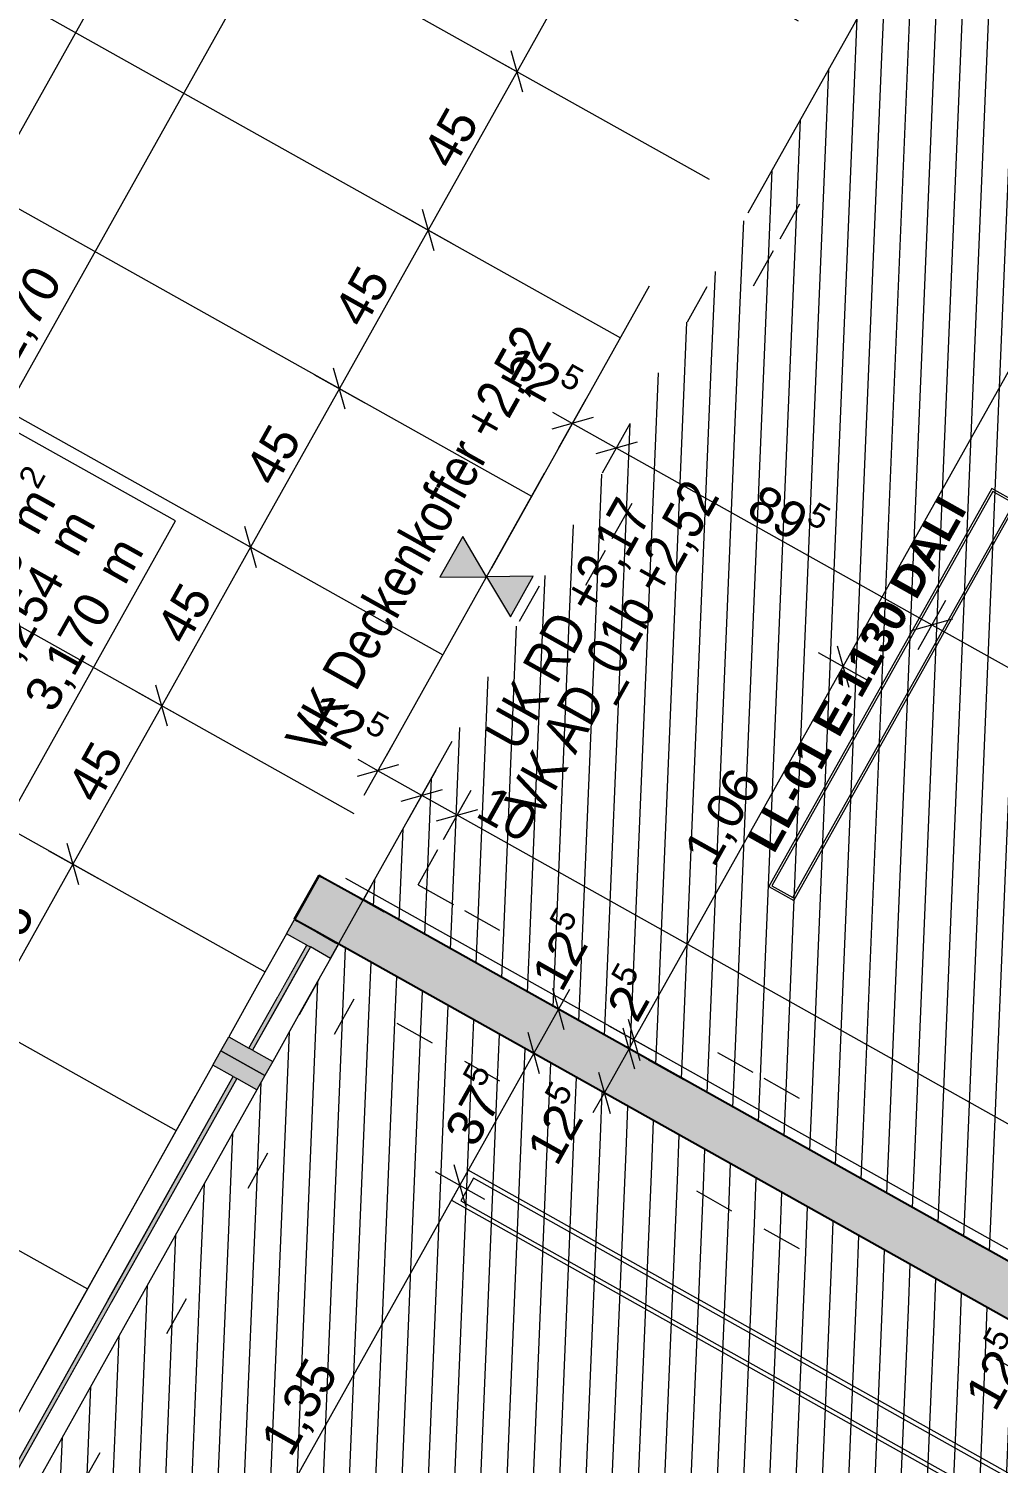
# Model space of a CAD drawing. Header units: metres. Extents: x -27.1 to 50.1, y 105.7 to 163.4.
# Drawn here: x -9.225 to -6.824, y 123.583 to 127.136 of the extents above; entities that cross this region are included whole.
import ezdxf

# ---------------------------------------------------------------- set-up
doc = ezdxf.new("R2010")
doc.units = ezdxf.units.M
doc.header["$MEASUREMENT"] = 0
for name, pattern in [('Punktlinie_ eng', [0.00075, 0, -0.00075]), ('Strichlinie-über-Schnitt', [0.0023, 0.0008, -0.0015]), ('Strichpunktlinie', [0.006703, 0.003528, -0.001764, 0, -0.001411]), ('Wipeout_Contour', [1, 0, -1])]:
    doc.linetypes.add(name, pattern=pattern)
for name, color, linetype in [('00  Raster', 7, 'Continuous'), ('10  Fassade_Deckschraffur', 7, 'Continuous'), ('10  Treppen + Rampen', 7, 'Continuous'), ('20  Decke Abhangdecke', 7, 'Continuous'), ('20  Decke Abhangdecke_Deckschraffur', 7, 'Continuous'), ('20  Deckenspiegel + Einbauten', 7, 'Continuous'), ('20  Wand Leichtbau', 7, 'Continuous'), ('40  Bemaßung 1_ 50 Deckenspiegel', 7, 'Continuous'), ('40 Text Ausbau 1_50 Deckenspiegel', 7, 'Continuous'), ('50 NUF - Raumstempel MIETERAUSBAU', 7, 'Continuous'), ('Neubau_20  Decke Abhangdecke', 7, 'Continuous'), ('Neubau_20  Decke Abhangdecke_Deckschraffur', 7, 'Continuous'), ('Neubau_20  Deckenspiegel + Einbauten', 7, 'Continuous'), ('Neubau_20 Wand Leichtbau MIETERAUSBAU', 7, 'Continuous'), ('Neubau_20 Wand Leichtbau MIETERAUSBAU_Deckschraffur', 7, 'Continuous'), ('Neubau_20 Wand Leichtbau MIETERAUSBAU_Fenster', 7, 'Continuous'), ('Neubau_20 Wand Leichtbau MIETERAUSBAU_Schnittschraffur', 7, 'Continuous'), ('Neubau_40  Bemaßung 1_ 50 Deckenspiegel', 7, 'Continuous'), ('Neubau_40 Text Ausbau 1_50 Deckenspiegel', 7, 'Continuous'), ('Neubau_50 NUF - Raumstempel MIETERAUSBAU', 7, 'Continuous')]:
    doc.layers.add(name, color=color, linetype=linetype)
doc.styles.add('ERSTELLTER_STIL_1', font='arial.ttf')
doc.styles.add('ERSTELLTER_STIL_2', font='arial.ttf')
doc.styles.add('ERSTELLTER_STIL_3', font='')
doc.styles.get('ERSTELLTER_STIL_3').set_extended_font_data('Arial Narrow')
pattern_1 = [(87.605446, (0, 0), (-0.06494324, 0.002715745), [])]

# ---------------------------------------------------------------- blocks, each defined once
blk = doc.blocks.new('*X57', base_point=(-0.1628, 98.0075))
at = {"layer": 'Neubau_20 Wand Leichtbau MIETERAUSBAU_Schnittschraffur', "linetype": 'Continuous', "lineweight": 13, "true_color": 0x000100}
blk.add_hatch(color=98, dxfattribs=at).paths.add_polyline_path([(-8.4646, 124.8736), (-8.4651, 124.8727), (-8.4581, 124.8688), (-8.4576, 124.8697)])
blk = doc.blocks.new('*X58', base_point=(-0.1628, 98.0075))
at = {"layer": 'Neubau_20 Wand Leichtbau MIETERAUSBAU_Schnittschraffur', "linetype": 'Continuous', "lineweight": 13, "true_color": 0x000100}
blk.add_hatch(color=98, dxfattribs=at).paths.add_polyline_path([(-8.5667, 124.9308), (-8.5672, 124.9299), (-8.5602, 124.926), (-8.5597, 124.9269)])

msp = doc.modelspace()

# ---------------------------------------------------------------- hatches: boundary and pattern name
at = {"layer": 'Neubau_20  Decke Abhangdecke_Deckschraffur', "linetype": 'Continuous', "lineweight": 18, "true_color": 0xffd5aa}
h = msp.add_hatch(dxfattribs=at)
h.set_pattern_fill('Mauerwerk_0001', color=41, style=0, pattern_type=2)
h.set_pattern_definition(pattern_1)
h.paths.add_polyline_path([(-8.507, 124.7815), (-11.9098, 118.7084), (-7.6128, 116.3019), (-7.5387, 116.4341), (-7.1636, 116.2239), (-4.7342, 120.5597), (-5.1093, 120.7699), (-4.8992, 121.145), (-4.524, 120.9348), (-3.786, 122.2521), (-8.4581, 124.8688)])
h.paths.add_polyline_path([(-7.6516, 116.4372), (-11.7737, 118.7468), (-8.4198, 124.7327), (-4.2977, 122.4231)], flags=0)
h = msp.add_hatch(dxfattribs=at)
h.set_pattern_fill('Mauerwerk_0001', color=41, style=0, pattern_type=2)
h.set_pattern_definition(pattern_1)
h.paths.add_polyline_path([(-8.4198, 124.7327), (-11.7737, 118.7468), (-7.6516, 116.4372), (-4.2977, 122.4231)])
at = {"layer": 'Neubau_20 Wand Leichtbau MIETERAUSBAU_Schnittschraffur', "linetype": 'Continuous', "lineweight": 18}
for points in [[(-8.5061, 125.0389), (-8.5667, 124.9308), (-8.5597, 124.9269), (-8.4991, 125.035)], [(-8.4991, 125.035), (-8.5597, 124.9269), (-8.5121, 124.9003), (-8.4515, 125.0084)], [(-8.4515, 125.0084), (-8.5121, 124.9003), (-8.4646, 124.8736), (-8.404, 124.9817)], [(-8.404, 124.9817), (-8.4646, 124.8736), (-8.4576, 124.8697), (-8.397, 124.9778)], [(-8.4576, 124.8697), (-3.5809, 122.1373), (-3.5198, 122.2463), (-8.3965, 124.9787)]]:
    msp.add_hatch(color=9, dxfattribs=at).paths.add_polyline_path(points)
at = {"layer": 'Neubau_20 Wand Leichtbau MIETERAUSBAU_Schnittschraffur', "linetype": 'Continuous', "lineweight": 0, "true_color": 0xffffff}
for points in [[(-8.5667, 124.9308), (-8.5672, 124.9299), (-8.5602, 124.926), (-8.5597, 124.9269)], [(-8.4646, 124.8736), (-8.4651, 124.8727), (-8.4581, 124.8688), (-8.4576, 124.8697)]]:
    msp.add_hatch(color=7, dxfattribs=at).paths.add_polyline_path(points)
at = {"layer": 'Neubau_40 Text Ausbau 1_50 Deckenspiegel', "linetype": 'Continuous', "lineweight": 0, "true_color": 0xffffff}
for points in [[(-8.0914, 125.779), (-8.1504, 125.8782), (-8.2069, 125.7775)], [(-8.0914, 125.779), (-8.0324, 125.6797), (-7.976, 125.7805)]]:
    msp.add_hatch(color=7, dxfattribs=at).paths.add_polyline_path(points)

# ---------------------------------------------------------------- linework, layer by layer
at = {"layer": '40  Bemaßung 1_ 50 Deckenspiegel', "color": 7, "linetype": 'Continuous', "lineweight": 13, "ltscale": 1000}
for p, q in [((-7.9278, 126.186), (-7.8788, 126.1585)), ((-7.9131, 126.0971), (-7.8444, 126.2198)), ((-7.8277, 126.1729), (-7.9298, 126.1441)), ((-7.8788, 126.1585), (-7.7697, 126.0974)), ((-7.8041, 126.036), (-7.7354, 126.1587)), ((-7.7187, 126.1118), (-7.8208, 126.083)), ((-7.7697, 126.0974), (-6.9885, 125.6597)), ((-7.0229, 125.5983), (-6.9541, 125.721)), ((-6.9375, 125.674), (-7.0395, 125.6453)), ((-6.9885, 125.6597), (-6.3997, 125.3298)), ((-7.1471, 125.5219), (-7.2697, 125.5907)), ((-7.2228, 125.6074), (-7.194, 125.5053)), ((-7.7263, 124.6319), (-7.2084, 125.5563)), ((-8.3263, 125.3598), (-8.395, 125.2371)), ((-8.3096, 125.3128), (-8.4117, 125.284)), ((-8.3607, 125.2984), (-8.4097, 125.3259)), ((-8.2516, 125.2373), (-8.3607, 125.2984)), ((-8.2172, 125.2987), (-8.286, 125.176)), ((-8.3027, 125.2229), (-8.2006, 125.2517)), ((-8.1644, 125.1885), (-8.2516, 125.2373)), ((-8.13, 125.2498), (-8.1987, 125.1271)), ((-8.2154, 125.1741), (-8.1133, 125.2028)), ((-3.4753, 122.5611), (-8.1644, 125.1885)), ((-7.9745, 124.7423), (-7.8519, 124.6736)), ((-7.8988, 124.6569), (-7.9276, 124.759)), ((-7.8857, 124.757), (-7.9132, 124.708)), ((-7.9132, 124.708), (-7.9743, 124.5989)), ((-7.665, 124.5975), (-7.7877, 124.6663)), ((-7.7242, 124.5591), (-7.7529, 124.6611)), ((-7.7407, 124.683), (-7.712, 124.5809)), ((-8.0356, 124.6333), (-7.913, 124.5645)), ((-7.9599, 124.5479), (-7.9887, 124.6499)), ((-7.6772, 124.5757), (-7.7999, 124.6445)), ((-7.7386, 124.6101), (-7.7263, 124.6319)), ((-7.9743, 124.5989), (-8.1575, 124.2719)), ((-7.7997, 124.5011), (-7.7386, 124.6101)), ((-7.814, 124.5521), (-7.7853, 124.45)), ((-7.7383, 124.4667), (-7.861, 124.5354)), ((-7.8272, 124.452), (-7.7997, 124.5011)), ((-8.2189, 124.3063), (-8.0962, 124.2375)), ((-8.1431, 124.2208), (-8.1719, 124.3229))]:
    msp.add_line(p, q, dxfattribs=at)
at = {"layer": 'Neubau_20  Decke Abhangdecke', "color": 7, "linetype": 'Punktlinie_ eng', "lineweight": 13, "ltscale": 1000, "flags": 128}
for points in [[(-8.507, 124.7815), (-11.9098, 118.7084), (-7.6128, 116.3019), (-7.5387, 116.4341), (-7.1636, 116.2239), (-4.7342, 120.5597), (-5.1093, 120.7699), (-4.8992, 121.145), (-4.524, 120.9348), (-3.786, 122.2521), (-8.4581, 124.8688)], [(-7.6516, 116.4372), (-11.7737, 118.7468), (-8.4198, 124.7327), (-4.2977, 122.4231)], [(-8.4198, 124.7327), (-11.7737, 118.7468), (-7.6516, 116.4372), (-4.2977, 122.4231)]]:
    msp.add_lwpolyline(points, close=True, dxfattribs=at)
at = {"layer": 'Neubau_20  Deckenspiegel + Einbauten', "color": 7, "linetype": 'Continuous', "lineweight": 13, "ltscale": 1000, "flags": 128}
for points in [[(-6.8399, 125.9975), (-7.3924, 125.0118), (-7.3305, 124.9771), (-6.778, 125.9628)], [(-6.838, 125.9897), (-7.385, 125.0138), (-7.3327, 124.9845), (-6.7856, 125.9604)], [(-8.1783, 124.2348), (-4.5792, 122.2173), (-4.5376, 122.2915), (-8.1367, 124.309)], [(-8.1549, 124.2337), (-4.5924, 122.2368), (-4.5611, 122.2926), (-8.1236, 124.2895)]]:
    msp.add_lwpolyline(points, close=True, dxfattribs=at)
at = {"layer": 'Neubau_20 Wand Leichtbau MIETERAUSBAU', "color": 7, "linetype": 'Continuous', "lineweight": 35, "ltscale": 1000}
msp.add_line((-8.5061, 125.0389), (-8.5667, 124.9308), dxfattribs=at)
at = {"layer": 'Neubau_20 Wand Leichtbau MIETERAUSBAU', "color": 7, "linetype": 'Continuous', "lineweight": 25, "ltscale": 1000}
for p, q in [((-8.4991, 125.035), (-8.5061, 125.0389)), ((-8.4991, 125.035), (-8.5061, 125.0389)), ((-8.4515, 125.0084), (-8.4991, 125.035)), ((-8.4515, 125.0084), (-8.4991, 125.035)), ((-8.404, 124.9817), (-8.4515, 125.0084)), ((-8.404, 124.9817), (-8.4515, 125.0084)), ((-8.397, 124.9778), (-8.404, 124.9817)), ((-8.397, 124.9778), (-8.404, 124.9817)), ((-8.5667, 124.9308), (-8.5597, 124.9269)), ((-8.5667, 124.9308), (-8.5597, 124.9269)), ((-8.5597, 124.9269), (-8.5121, 124.9003)), ((-8.5597, 124.9269), (-8.5121, 124.9003)), ((-8.5121, 124.9003), (-8.4646, 124.8736)), ((-8.5121, 124.9003), (-8.4646, 124.8736)), ((-8.4646, 124.8736), (-8.4576, 124.8697)), ((-8.4646, 124.8736), (-8.4576, 124.8697))]:
    msp.add_line(p, q, dxfattribs=at)
at = {"layer": 'Neubau_20 Wand Leichtbau MIETERAUSBAU', "color": 7, "linetype": 'Continuous', "lineweight": 13, "ltscale": 1000}
for p, q in [((-8.5602, 124.926), (-8.5597, 124.9269)), ((-8.5126, 124.8993), (-8.5121, 124.9003)), ((-8.4651, 124.8727), (-8.4646, 124.8736))]:
    msp.add_line(p, q, dxfattribs=at)
at = {"layer": 'Neubau_20 Wand Leichtbau MIETERAUSBAU', "color": 7, "linetype": 'Continuous', "lineweight": 35, "ltscale": 1000, "flags": 128}
for points in [[(-8.5061, 125.0389), (-8.5672, 124.9299)], [(-8.4581, 124.8688), (-8.4576, 124.8697)]]:
    msp.add_lwpolyline(points, dxfattribs=at)
at = {"layer": 'Neubau_20 Wand Leichtbau MIETERAUSBAU', "color": 7, "linetype": 'Continuous', "lineweight": 13, "ltscale": 1000, "flags": 128}
for points in [[(-8.4991, 125.035), (-8.5061, 125.0389)], [(-8.4515, 125.0084), (-8.4991, 125.035)], [(-8.404, 124.9817), (-8.4515, 125.0084)], [(-8.397, 124.9778), (-8.404, 124.9817)]]:
    msp.add_lwpolyline(points, dxfattribs=at)
at = {"layer": 'Neubau_20 Wand Leichtbau MIETERAUSBAU', "color": 7, "linetype": 'Continuous', "lineweight": 25, "ltscale": 1000, "flags": 128}
for points in [[(-3.5198, 122.2463), (-8.3965, 124.9787)], [(-8.4576, 124.8697), (-3.5809, 122.1373)]]:
    msp.add_lwpolyline(points, dxfattribs=at)
at = {"layer": 'Neubau_20 Wand Leichtbau MIETERAUSBAU_Fenster', "color": 7, "linetype": 'Punktlinie_ eng', "lineweight": 18, "ltscale": 1000}
msp.add_line((-8.5672, 124.9299), (-8.5602, 124.926), dxfattribs=at)
at = {"layer": 'Neubau_20 Wand Leichtbau MIETERAUSBAU_Fenster', "color": 7, "linetype": 'Continuous', "lineweight": 13, "ltscale": 1000}
msp.add_line((-8.5672, 124.9299), (-8.5602, 124.926), dxfattribs=at)
msp.add_line((-8.5672, 124.9299), (-8.5602, 124.926), dxfattribs=at)
at = {"layer": 'Neubau_40  Bemaßung 1_ 50 Deckenspiegel', "color": 7, "linetype": 'Continuous', "lineweight": 13, "ltscale": 1000}
for p, q in [((-8.6615, 125.8011), (-8.6902, 125.9032)), ((-8.7372, 125.8865), (-8.6145, 125.8177)), ((-8.6758, 125.8521), (-8.8958, 125.4595)), ((-8.8814, 125.4085), (-8.9102, 125.5106)), ((-8.9571, 125.4939), (-8.8345, 125.4252)), ((-8.8958, 125.4595), (-9.1158, 125.067)), ((-9.1771, 125.1013), (-9.0544, 125.0326)), ((-9.1014, 125.0159), (-9.1301, 125.118)), ((-9.1158, 125.067), (-9.3357, 124.6744))]:
    msp.add_line(p, q, dxfattribs=at)
at = {"layer": 'Neubau_40 Text Ausbau 1_50 Deckenspiegel', "color": 7, "linetype": 'Continuous', "lineweight": 18, "ltscale": 1000, "flags": 128}
for points in [[(-8.0914, 125.779), (-8.1504, 125.8782), (-8.2069, 125.7775)], [(-8.0914, 125.779), (-8.0324, 125.6797), (-7.976, 125.7805)]]:
    msp.add_lwpolyline(points, close=True, dxfattribs=at)
at = {"layer": 'Neubau_50 NUF - Raumstempel MIETERAUSBAU', "color": 7, "linetype": 'Continuous', "lineweight": 13, "ltscale": 1000}
msp.add_line((-9.3346, 125.0736), (-8.8619, 125.9172), dxfattribs=at)

# ---------------------------------------------------------------- block references
at = {"layer": '10  Treppen + Rampen', "color": 7, "linetype": 'Continuous', "lineweight": 13, "ltscale": 1000}
for name in ['*X58', '*X57']:
    msp.add_blockref(name, (-0.1628, 98.0075), dxfattribs=at)

# ---------------------------------------------------------------- texts
at = {"layer": '20  Deckenspiegel + Einbauten', "color": 7, "linetype": 'Continuous', "lineweight": 13, "insert": (-7.2099, 125.5572), "char_height": 0.08, "attachment_point": 2, "rotation": 60.7271, "style": 'ERSTELLTER_STIL_2'}
msp.add_mtext('\\A1;{\\pqc;\\fArial|b1|i0|c0|p38;LL-01 \\fArial|b1|i0|c0|p38;E\\fArial|b1|i0|c0|p38;-1130 DALI}', dxfattribs=at)
at = {"layer": '40  Bemaßung 1_ 50 Deckenspiegel', "color": 7, "linetype": 'Continuous', "lineweight": 13, "char_height": 0.09, "attachment_point": 7, "style": 'ERSTELLTER_STIL_1'}
for s, insert, width, rotation in [('\\A1;{\\pql;\\fArial|b0|i0|c0|p38;45}', (-8.6149, 125.9976), 0.136595, 60.738), ('\\A1;{\\pql;\\fArial|b0|i0|c0|p38;45}', (-8.8349, 125.605), 0.136595, 60.738), ('\\A1;{\\pql;\\fArial|b0|i0|c0|p38;45}', (-9.0549, 125.2125), 0.136595, 60.738), ('\\A1;{\\pql;\\fArial|b0|i0|c0|p38;1,06}', (-7.5139, 125.0479), 0.239452, 60.738), ('\\A1;{\\pql;\\fArial|b0|i0|c0|p38;10}', (-8.1229, 125.1858), 0.136595, 330.738), ('\\A1;{\\pql;\\fArial|b0|i0|c0|p38;45}', (-9.2748, 124.8199), 0.136595, 60.738), ('\\A1;{\\pql;\\fArial|b0|i0|c0|p38;1,35}', (-8.5619, 123.587), 0.239452, 60.738)]:
    msp.add_mtext(s, dxfattribs=dict(at, insert=insert, width=width, rotation=rotation))
for s, insert, rotation in [('\\A1;{\\pql;\\fArial|b0|i0|c0|p38;89\\fArial|b0|i0|c0|p38;\\A1{\\H.66x;\\S5^  ;}}', (-7.4654, 125.9104), 330.738), ('\\A1;{\\pql;\\fArial|b0|i0|c0|p38;12\\fArial|b0|i0|c0|p38;\\A1{\\H.66x;\\S5^  ;}}', (-8.5586, 125.3935), 330.738), ('\\A1;{\\pql;\\fArial|b0|i0|c0|p38;12\\fArial|b0|i0|c0|p38;\\A1{\\H.66x;\\S5^  ;}}', (-7.8828, 124.7339), 60.738), ('\\A1;{\\pql;\\fArial|b0|i0|c0|p38;2\\fArial|b0|i0|c0|p38;\\A1{\\H.66x;\\S5^  ;}}', (-7.6959, 124.6579), 60.738), ('\\A1;{\\pql;\\fArial|b0|i0|c0|p38;37\\fArial|b0|i0|c0|p38;\\A1{\\H.66x;\\S5^  ;}}', (-8.0977, 124.3491), 60.738), ('\\A1;{\\pql;\\fArial|b0|i0|c0|p38;12\\fArial|b0|i0|c0|p38;\\A1{\\H.66x;\\S5^  ;}}', (-7.8947, 124.3031), 60.738), ('\\A1;{\\pql;\\fArial|b0|i0|c0|p38;12\\fArial|b0|i0|c0|p38;\\A1{\\H.66x;\\S5^  ;}}', (-6.8093, 123.6949), 60.738)]:
    msp.add_mtext(s, dxfattribs=dict(at, insert=insert, rotation=rotation))
at = {"layer": '40 Text Ausbau 1_50 Deckenspiegel', "color": 7, "linetype": 'Continuous', "lineweight": 18, "char_height": 0.1, "attachment_point": 4, "rotation": 60.738, "style": 'ERSTELLTER_STIL_3'}
for s, insert in [('\\A1;{\\pql;\\fArial Narrow|b0|i0|c0|p38;VK AD_01b +2,52}', (-7.9932, 125.1927)), ('\\A1;{\\pql;\\fArial Narrow|b0|i0|c0|p38;UK RD +3,17}', (-8.0473, 125.3622))]:
    msp.add_mtext(s, dxfattribs=dict(at, insert=insert))
at = {"layer": '50 NUF - Raumstempel MIETERAUSBAU', "color": 7, "linetype": 'Continuous', "lineweight": 18, "char_height": 0.0875, "attachment_point": 1, "rotation": 60.738, "style": 'ERSTELLTER_STIL_1'}
for s, insert in [('\\A1;{\\pql;\\pt0,0.1;\\fArial|b0|i0|c0|p38;98,93\\fArial|b0|i0|c0|p38;\\A1{\\H.66x;\\S^  ;}\\fArial|b0|i0|c0|p38; m\\fArial|b0|i0|c0|p38;\\A1{\\H.66x;\\S2^  ;}}', (-9.4805, 125.6161)), ('\\A1;{\\pql;\\pt0,0.1;\\fArial|b0|i0|c0|p38;36,254\\fArial|b0|i0|c0|p38;\\A1{\\H.66x;\\S^  ;}\\fArial|b0|i0|c0|p38; m\\fArial|b0|i0|c0|p38;\\A1{\\H.66x;\\S^  ;}}', (-9.3932, 125.4906)), ('\\A1;{\\pql;\\pt0,0.1;\\fArial|b0|i0|c0|p38;3,170\\fArial|b0|i0|c0|p38;\\A1{\\H.66x;\\S^  ;}\\fArial|b0|i0|c0|p38; m\\fArial|b0|i0|c0|p38;\\A1{\\H.66x;\\S^  ;}}', (-9.2408, 125.4813))]:
    msp.add_mtext(s, dxfattribs=dict(at, insert=insert))

# ---------------------------------------------------------------- wipeouts: each hides what was drawn before it
at = {"color": 254, "linetype": 'Wipeout_Contour', "lineweight": 0, "ltscale": 578.896248}
msp.add_wipeout([(1.5068, 161.8649), (-18.3925, 126.3498), (-18.2219, 126.2542), (1.6769, 161.7686)], dxfattribs=at).dxf.layer = '10  Fassade_Deckschraffur'

# ---------------------------------------------------------------- next in the draw order: linework, layer by layer
at = {"layer": 'Neubau_40  Bemaßung 1_ 50 Deckenspiegel', "color": 7, "linetype": 'Continuous', "lineweight": 13, "ltscale": 1000}
for p, q in [((-8.4415, 126.1936), (-8.4703, 126.2957)), ((-8.5172, 126.2791), (-8.3945, 126.2103)), ((-8.4559, 126.2447), (-8.6758, 125.8521))]:
    msp.add_line(p, q, dxfattribs=at)
at = {"layer": 'Neubau_50 NUF - Raumstempel MIETERAUSBAU', "color": 7, "linetype": 'Continuous', "lineweight": 13, "ltscale": 1000}
msp.add_line((-8.8619, 125.9172), (-9.4959, 126.2725), dxfattribs=at)

# ---------------------------------------------------------------- next in the draw order: wipeouts: each hides what was drawn before it
at = {"color": 254, "linetype": 'Wipeout_Contour', "lineweight": 0, "ltscale": 579.750368}
msp.add_wipeout([(1.2236, 162.0253), (-18.6764, 126.5088), (-18.6188, 126.4766), (1.2811, 161.9927)], dxfattribs=at).dxf.layer = '10  Fassade_Deckschraffur'

# ---------------------------------------------------------------- next in the draw order: wipeouts: each hides what was drawn before it
at = {"color": 254, "linetype": 'Wipeout_Contour', "lineweight": 0, "ltscale": 579.478915}
msp.add_wipeout([(-18.4602, 126.3877), (1.4393, 161.9032), (1.2811, 161.9927), (-18.6188, 126.4766)], dxfattribs=at).dxf.layer = '10  Fassade_Deckschraffur'

# ---------------------------------------------------------------- next in the draw order: wipeouts: each hides what was drawn before it
at = {"color": 254, "linetype": 'Wipeout_Contour', "lineweight": 0, "ltscale": 579.276268}
msp.add_wipeout([(1.4393, 161.9032), (-18.4602, 126.3877), (-18.4575, 126.3862), (1.4419, 161.9017)], dxfattribs=at).dxf.layer = '10  Fassade_Deckschraffur'

# ---------------------------------------------------------------- next in the draw order: wipeouts: each hides what was drawn before it
at = {"color": 254, "linetype": 'Wipeout_Contour', "lineweight": 0, "ltscale": 579.199344}
msp.add_wipeout([(1.4446, 161.9001), (-18.4548, 126.3847), (-18.4016, 126.3549), (1.4977, 161.8701)], dxfattribs=at).dxf.layer = '10  Fassade_Deckschraffur'

# ---------------------------------------------------------------- next in the draw order: wipeouts: each hides what was drawn before it
at = {"color": 254, "linetype": 'Wipeout_Contour', "lineweight": 0, "ltscale": 579.127053}
msp.add_wipeout([(-18.3972, 126.3524), (1.5021, 161.8676), (1.4977, 161.8701), (-18.4016, 126.3549)], dxfattribs=at).dxf.layer = '10  Fassade_Deckschraffur'

# ---------------------------------------------------------------- next in the draw order: wipeouts: each hides what was drawn before it
at = {"color": 254, "linetype": 'Wipeout_Contour', "lineweight": 0, "ltscale": 579.115674}
msp.add_wipeout([(1.5021, 161.8676), (-18.3972, 126.3524), (-18.3925, 126.3498), (1.5068, 161.8649)], dxfattribs=at).dxf.layer = '10  Fassade_Deckschraffur'

# ---------------------------------------------------------------- next in the draw order: hatches: boundary and pattern name
at = {"layer": 'Neubau_20  Decke Abhangdecke_Deckschraffur', "linetype": 'Continuous', "lineweight": 18, "true_color": 0xffd5aa}
h = msp.add_hatch(dxfattribs=at)
h.set_pattern_fill('Mauerwerk_0001', color=41, style=0, pattern_type=2)
h.set_pattern_definition(pattern_1)
h.paths.add_polyline_path([(-6.715, 127.9798), (-8.397, 124.9778), (-8.3098, 124.9289), (-3.5329, 122.2537), (-2.4722, 124.1468), (-5.4078, 125.7916), (-4.787, 126.8995), (-6.6278, 127.9309)])
h.paths.add_polyline_path([(-8.2609, 125.0162), (-6.6767, 127.8437), (-4.9231, 126.8612), (-5.5439, 125.7532), (-2.6083, 124.1084), (-3.5718, 122.3889)], flags=0)
h = msp.add_hatch(dxfattribs=at)
h.set_pattern_fill('Mauerwerk_0001', color=41, style=0, pattern_type=2)
h.set_pattern_definition(pattern_1)
h.paths.add_polyline_path([(-8.2609, 125.0162), (-3.5718, 122.3889), (-2.6083, 124.1084), (-5.5439, 125.7532), (-4.9231, 126.8612), (-6.6767, 127.8437)])

# ---------------------------------------------------------------- next in the draw order: linework, layer by layer
at = {"layer": '20  Wand Leichtbau', "color": 7, "linetype": 'Strichlinie-über-Schnitt', "lineweight": 18, "ltscale": 1000, "flags": 128}
for points in [[(-6.8241, 128.0409), (-12.0494, 118.715)], [(-11.9403, 118.6539), (-6.715, 127.9798)]]:
    msp.add_lwpolyline(points, dxfattribs=at)
at = {"layer": '40  Bemaßung 1_ 50 Deckenspiegel', "color": 7, "linetype": 'Continuous', "lineweight": 13, "ltscale": 1000}
for p, q in [((-16.5634, 113.8221), (-8.1731, 128.7968)), ((-7.2084, 125.5563), (-6.0571, 127.6111)), ((-9.8309, 125.2093), (-8.5111, 127.5647))]:
    msp.add_line(p, q, dxfattribs=at)
at = {"layer": 'Neubau_20  Decke Abhangdecke', "color": 7, "linetype": 'Punktlinie_ eng', "lineweight": 13, "ltscale": 1000, "flags": 128}
for points in [[(-6.715, 127.9798), (-8.397, 124.9778), (-8.3098, 124.9289), (-3.5329, 122.2537), (-2.4722, 124.1468), (-5.4078, 125.7916), (-4.787, 126.8995), (-6.6278, 127.9309)], [(-8.2609, 125.0162), (-3.5718, 122.3889), (-2.6083, 124.1084), (-5.5439, 125.7532), (-4.9231, 126.8612), (-6.6767, 127.8437)], [(-8.2609, 125.0162), (-6.6767, 127.8437), (-4.9231, 126.8612), (-5.5439, 125.7532), (-2.6083, 124.1084), (-3.5718, 122.3889)]]:
    msp.add_lwpolyline(points, close=True, dxfattribs=at)
at = {"layer": 'Neubau_40  Bemaßung 1_ 50 Deckenspiegel', "color": 7, "linetype": 'Continuous', "lineweight": 13, "ltscale": 1000}
for p, q in [((-7.796, 127.4224), (-8.016, 127.0298)), ((-8.0016, 126.9788), (-8.0303, 127.0809)), ((-8.0773, 127.0642), (-7.9546, 126.9955)), ((-8.016, 127.0298), (-8.2359, 126.6373)), ((-8.2215, 126.5862), (-8.2503, 126.6883)), ((-8.2973, 126.6716), (-8.1746, 126.6029)), ((-8.2359, 126.6373), (-8.4559, 126.2447))]:
    msp.add_line(p, q, dxfattribs=at)

# ---------------------------------------------------------------- next in the draw order: texts
at = {"layer": '40  Bemaßung 1_ 50 Deckenspiegel', "color": 7, "linetype": 'Continuous', "lineweight": 13, "char_height": 0.09, "attachment_point": 7, "rotation": 60.738, "style": 'ERSTELLTER_STIL_1'}
for s, insert, width in [('\\A1;{\\pql;\\fArial|b0|i0|c0|p38;45}', (-8.175, 126.7828), 0.136595), ('\\A1;{\\pql;\\fArial|b0|i0|c0|p38;2,70}', (-9.2452, 126.2914), 0.239452), ('\\A1;{\\pql;\\fArial|b0|i0|c0|p38;45}', (-8.395, 126.3902), 0.136595)]:
    msp.add_mtext(s, dxfattribs=dict(at, insert=insert, width=width))
at = {"layer": '40  Bemaßung 1_ 50 Deckenspiegel', "color": 7, "linetype": 'Continuous', "lineweight": 13, "insert": (-8.0767, 126.2535), "char_height": 0.09, "attachment_point": 7, "rotation": 330.738, "style": 'ERSTELLTER_STIL_1'}
msp.add_mtext('\\A1;{\\pql;\\fArial|b0|i0|c0|p38;12\\fArial|b0|i0|c0|p38;\\A1{\\H.66x;\\S5^  ;}}', dxfattribs=at)
at = {"layer": '40 Text Ausbau 1_50 Deckenspiegel', "color": 7, "linetype": 'Continuous', "lineweight": 18, "insert": (-8.5409, 125.3505), "char_height": 0.1, "attachment_point": 4, "rotation": 60.738, "style": 'ERSTELLTER_STIL_3'}
msp.add_mtext('\\A1;{\\pql;\\fArial Narrow|b0|i0|c0|p38;VK Deckenkoffer +2,52}', dxfattribs=at)

# ---------------------------------------------------------------- next in the draw order: wipeouts: each hides what was drawn before it
at = {"color": 254, "linetype": 'Wipeout_Contour', "lineweight": 0, "ltscale": 500.45306}
msp.add_wipeout([(-8.6583, 124.7672), (-8.6082, 124.7391), (-8.5366, 124.8669), (-8.5867, 124.895)], dxfattribs=at).dxf.layer = 'Neubau_20 Wand Leichtbau MIETERAUSBAU_Deckschraffur'
at = {"color": 254, "linetype": 'Wipeout_Contour', "lineweight": 0, "ltscale": 498.390313}
msp.add_wipeout([(-9.0794, 124.0156), (-9.0293, 123.9875), (-8.7189, 124.5415), (-8.769, 124.5696)], dxfattribs=at).dxf.layer = 'Neubau_20 Wand Leichtbau MIETERAUSBAU_Deckschraffur'

# ---------------------------------------------------------------- next in the draw order: linework, layer by layer
at = {"layer": 'Neubau_20 Wand Leichtbau MIETERAUSBAU_Fenster', "color": 7, "linetype": 'Continuous', "lineweight": 18, "ltscale": 1000}
for p, q in [((-8.5867, 124.895), (-8.5672, 124.9299)), ((-8.769, 124.5696), (-8.7495, 124.6045))]:
    msp.add_line(p, q, dxfattribs=at)
at = {"layer": 'Neubau_20 Wand Leichtbau MIETERAUSBAU_Fenster', "color": 7, "linetype": 'Continuous', "lineweight": 13, "ltscale": 1000}
msp.add_line((-8.5602, 124.926), (-8.5126, 124.8993), dxfattribs=at)
msp.add_line((-8.5602, 124.926), (-8.5126, 124.8993), dxfattribs=at)

# ---------------------------------------------------------------- next in the draw order: wipeouts: each hides what was drawn before it
at = {"color": 254, "linetype": 'Wipeout_Contour', "lineweight": 0, "ltscale": 500.305262}
msp.add_wipeout([(-8.5278, 124.862), (-8.5994, 124.7342), (-8.5493, 124.7061), (-8.4777, 124.8339)], dxfattribs=at).dxf.layer = 'Neubau_20 Wand Leichtbau MIETERAUSBAU_Deckschraffur'
at = {"color": 254, "linetype": 'Wipeout_Contour', "lineweight": 0, "ltscale": 498.241903}
msp.add_wipeout([(-8.7101, 124.5366), (-9.0205, 123.9826), (-8.9704, 123.9545), (-8.66, 124.5085)], dxfattribs=at).dxf.layer = 'Neubau_20 Wand Leichtbau MIETERAUSBAU_Deckschraffur'

# ---------------------------------------------------------------- next in the draw order: hatches: boundary and pattern name
at = {"layer": 'Neubau_20 Wand Leichtbau MIETERAUSBAU_Schnittschraffur', "linetype": 'Continuous', "lineweight": 0, "true_color": 0xffffff}
for points in [[(-8.4581, 124.8688), (-8.5672, 124.9299), (-8.5867, 124.895), (-8.4777, 124.8339)], [(-8.6404, 124.5434), (-8.7495, 124.6045), (-8.769, 124.5696), (-8.66, 124.5085)]]:
    msp.add_hatch(color=7, dxfattribs=at).paths.add_polyline_path(points)

# ---------------------------------------------------------------- next in the draw order: linework, layer by layer
at = {"layer": '40  Bemaßung 1_ 50 Deckenspiegel', "color": 7, "linetype": 'Continuous', "lineweight": 13, "ltscale": 1000}
msp.add_line((-8.1575, 124.2719), (-8.8178, 123.0934), dxfattribs=at)
at = {"layer": 'Neubau_20 Wand Leichtbau MIETERAUSBAU_Fenster', "color": 7, "linetype": 'Continuous', "lineweight": 18, "ltscale": 1000}
for p, q in [((-8.5672, 124.9299), (-8.4581, 124.8688)), ((-8.5366, 124.8669), (-8.5867, 124.895)), ((-8.5366, 124.8669), (-8.5278, 124.862)), ((-8.4777, 124.8339), (-8.5278, 124.862)), ((-8.4581, 124.8688), (-8.4777, 124.8339)), ((-8.7495, 124.6045), (-8.6404, 124.5434)), ((-8.7189, 124.5415), (-8.769, 124.5696)), ((-8.7189, 124.5415), (-8.7101, 124.5366)), ((-8.66, 124.5085), (-8.7101, 124.5366)), ((-8.6404, 124.5434), (-8.66, 124.5085))]:
    msp.add_line(p, q, dxfattribs=at)
at = {"layer": 'Neubau_20 Wand Leichtbau MIETERAUSBAU_Fenster', "color": 7, "linetype": 'Punktlinie_ eng', "lineweight": 18, "ltscale": 1000}
for p, q in [((-8.5602, 124.926), (-8.4651, 124.8727)), ((-8.4651, 124.8727), (-8.4581, 124.8688))]:
    msp.add_line(p, q, dxfattribs=at)
at = {"layer": 'Neubau_20 Wand Leichtbau MIETERAUSBAU_Fenster', "color": 7, "linetype": 'Continuous', "lineweight": 13, "ltscale": 1000}
for p, q in [((-8.5126, 124.8993), (-8.4651, 124.8727)), ((-8.5126, 124.8993), (-8.4651, 124.8727)), ((-8.4651, 124.8727), (-8.4581, 124.8688))]:
    msp.add_line(p, q, dxfattribs=at)

# ---------------------------------------------------------------- next in the draw order: wipeouts: each hides what was drawn before it
at = {"color": 254, "linetype": 'Wipeout_Contour', "lineweight": 0, "ltscale": 496.270739}
msp.add_wipeout([(-9.0794, 124.0156), (-9.3898, 123.4617), (-9.3396, 123.4336), (-9.0293, 123.9875)], dxfattribs=at).dxf.layer = 'Neubau_20 Wand Leichtbau MIETERAUSBAU_Deckschraffur'

# ---------------------------------------------------------------- next in the draw order: linework, layer by layer
at = {"layer": 'Neubau_20 Wand Leichtbau MIETERAUSBAU_Fenster', "color": 7, "linetype": 'Continuous', "lineweight": 18, "ltscale": 1000}
msp.add_line((-8.769, 124.5696), (-9.0794, 124.0156), dxfattribs=at)

# ---------------------------------------------------------------- next in the draw order: wipeouts: each hides what was drawn before it
at = {"color": 254, "linetype": 'Wipeout_Contour', "lineweight": 0, "ltscale": 499.962896}
msp.add_wipeout([(-8.6583, 124.7672), (-8.7299, 124.6394), (-8.6798, 124.6113), (-8.6082, 124.7391)], dxfattribs=at).dxf.layer = 'Neubau_20 Wand Leichtbau MIETERAUSBAU_Deckschraffur'
at = {"color": 254, "linetype": 'Wipeout_Contour', "lineweight": 0, "ltscale": 496.121695}
msp.add_wipeout([(-9.3309, 123.4287), (-9.2808, 123.4006), (-8.9704, 123.9545), (-9.0205, 123.9826)], dxfattribs=at).dxf.layer = 'Neubau_20 Wand Leichtbau MIETERAUSBAU_Deckschraffur'

# ---------------------------------------------------------------- next in the draw order: hatches: boundary and pattern name
at = {"layer": 'Neubau_20 Wand Leichtbau MIETERAUSBAU_Schnittschraffur', "linetype": 'Continuous', "lineweight": 0, "true_color": 0xffffff}
msp.add_hatch(color=7, dxfattribs=at).paths.add_polyline_path([(-8.7101, 124.5366), (-8.7189, 124.5415), (-9.3396, 123.4336), (-9.3309, 123.4287)])

# ---------------------------------------------------------------- next in the draw order: linework, layer by layer
at = {"layer": 'Neubau_20 Wand Leichtbau MIETERAUSBAU_Fenster', "color": 7, "linetype": 'Continuous', "lineweight": 18, "ltscale": 1000}
for p, q in [((-8.5867, 124.895), (-8.6583, 124.7672)), ((-8.7495, 124.6045), (-8.7299, 124.6394)), ((-9.3396, 123.4336), (-8.7189, 124.5415)), ((-8.7101, 124.5366), (-9.3309, 123.4287)), ((-8.66, 124.5085), (-8.9704, 123.9545)), ((-9.0794, 124.0156), (-9.3898, 123.4617)), ((-8.9704, 123.9545), (-9.2808, 123.4006))]:
    msp.add_line(p, q, dxfattribs=at)

# ---------------------------------------------------------------- next in the draw order: wipeouts: each hides what was drawn before it
at = {"color": 254, "linetype": 'Wipeout_Contour', "lineweight": 0, "ltscale": 499.814952}
msp.add_wipeout([(-8.671, 124.6064), (-8.6209, 124.5783), (-8.5493, 124.7061), (-8.5994, 124.7342)], dxfattribs=at).dxf.layer = 'Neubau_20 Wand Leichtbau MIETERAUSBAU_Deckschraffur'

# ---------------------------------------------------------------- next in the draw order: hatches: boundary and pattern name
at = {"layer": '20  Decke Abhangdecke_Deckschraffur', "linetype": 'Continuous', "lineweight": 13}
h = msp.add_hatch(dxfattribs=at)
h.set_pattern_fill('Lamellendecke_Flurkoffer_8E', color=5, style=0, pattern_type=2)
h.set_pattern_definition([(150.738, (-7.6977, 127.36693), (0.219962, 0.392577), [])])
h.paths.add_polyline_path([(-13.5095, 119.7915), (-11.9392, 118.9117), (-8.6889, 124.7127), (-6.881, 127.9392), (-8.4514, 128.8191)])
at = {"layer": 'Neubau_20 Wand Leichtbau MIETERAUSBAU_Schnittschraffur', "linetype": 'Continuous', "lineweight": 0, "true_color": 0xffffff}
for points in [[(-8.5278, 124.862), (-8.5366, 124.8669), (-8.6798, 124.6113), (-8.671, 124.6064)], [(-8.6209, 124.5783), (-8.7299, 124.6394), (-8.7495, 124.6045), (-8.6404, 124.5434)]]:
    msp.add_hatch(color=7, dxfattribs=at).paths.add_polyline_path(points)

# ---------------------------------------------------------------- next in the draw order: linework, layer by layer
at = {"layer": '00  Raster', "color": 7, "linetype": 'Strichpunktlinie', "lineweight": 13, "ltscale": 1000}
msp.add_line((0.5731, 119.9817), (-19.0305, 130.9657), dxfattribs=at)
at = {"layer": '20  Decke Abhangdecke', "color": 7, "linetype": 'Strichlinie-über-Schnitt', "lineweight": 13, "ltscale": 1000, "flags": 128}
msp.add_lwpolyline([(-13.5095, 119.7915), (-8.4514, 128.8191), (-6.881, 127.9392), (-8.6889, 124.7127), (-11.9392, 118.9117)], close=True, dxfattribs=at)
at = {"layer": 'Neubau_20 Wand Leichtbau MIETERAUSBAU_Fenster', "color": 7, "linetype": 'Continuous', "lineweight": 18, "ltscale": 1000}
for p, q in [((-8.6798, 124.6113), (-8.5366, 124.8669)), ((-8.5278, 124.862), (-8.671, 124.6064)), ((-8.4777, 124.8339), (-8.5493, 124.7061)), ((-8.6583, 124.7672), (-8.7299, 124.6394)), ((-8.5493, 124.7061), (-8.6209, 124.5783)), ((-8.7299, 124.6394), (-8.6798, 124.6113)), ((-8.6404, 124.5434), (-8.7495, 124.6045)), ((-8.671, 124.6064), (-8.6798, 124.6113)), ((-8.671, 124.6064), (-8.6209, 124.5783)), ((-8.6209, 124.5783), (-8.6404, 124.5434))]:
    msp.add_line(p, q, dxfattribs=at)

doc.saveas('drawing.dxf')
